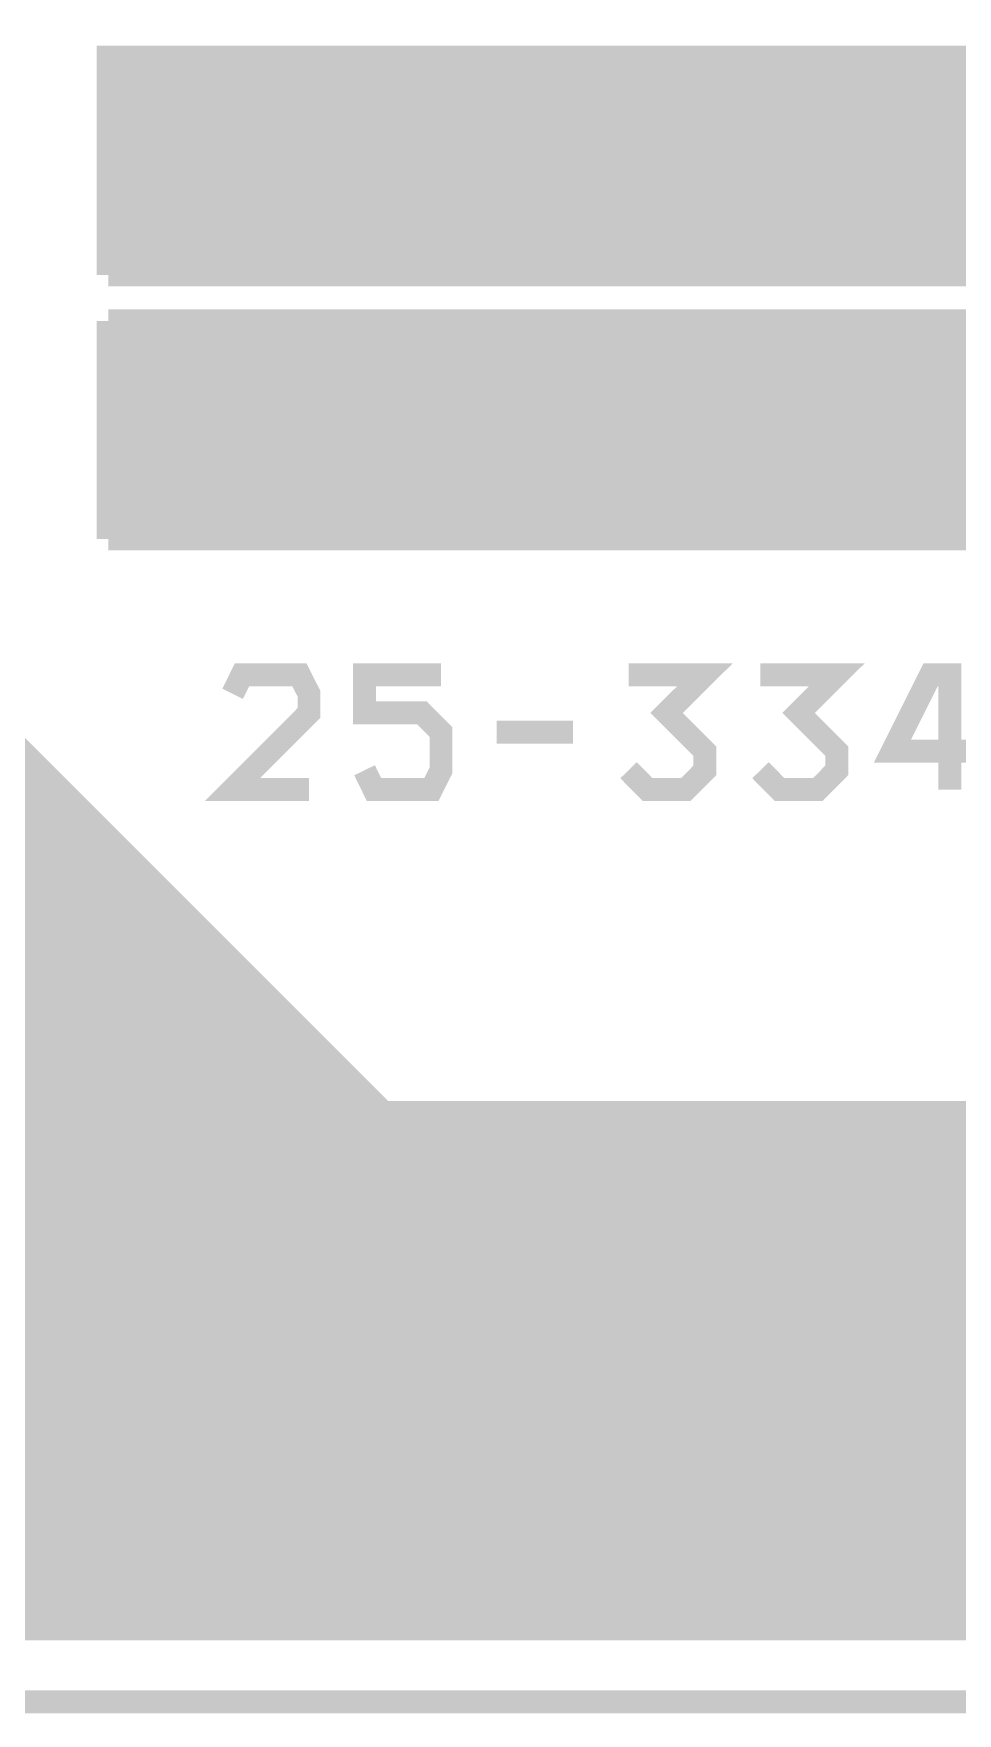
# Model space of a CAD drawing. Extents: x -18 to 155, y -91 to 215.
# Drawn here: x 110.81 to 121.03, y -5.13 to 13.47 of the extents above; entities that cross this region are included whole.
import ezdxf

# ---------------------------------------------------------------- set-up
doc = ezdxf.new("R2010")
doc.units = 0
doc.header["$MEASUREMENT"] = 0
for name, color, linetype in [('25-334-0_BOT', 7, 'CONTINUOUS'), ('25-334-0_DRD', 7, 'CONTINUOUS'), ('25-334-0_DRL', 2, 'CONTINUOUS'), ('25-334-0_IN1', 4, 'CONTINUOUS'), ('25-334-0_SST', 12, 'CONTINUOUS'), ('25-334-0_TOP', 11, 'CONTINUOUS')]:
    doc.layers.add(name, color=color, linetype=linetype)

msp = doc.modelspace()

# ---------------------------------------------------------------- linework, layer by layer
at = {"layer": '25-334-0_BOT', "const_width": 0.254}
for points in [[(109.22, 6.985), (114.681, 1.524)], [(110.7186, 5.4864), (110.7186, -4.191)], [(110.7948, 5.4102), (90.7542, 5.4102)], [(111.0234, 5.1816), (90.5256, 5.1816)], [(110.9472, 5.2578), (110.9472, -4.191)], [(111.252, 4.953), (90.297, 4.953)], [(111.1758, 5.0292), (111.1758, -4.191)], [(111.4806, 4.7244), (90.0684, 4.7244)], [(111.4044, 4.8006), (111.4044, -4.191)], [(111.633, 4.572), (111.633, -4.191)], [(111.7092, 4.4958), (104.05364, 4.4958)], [(111.8616, 4.3434), (111.8616, -4.191)], [(111.9378, 4.2672), (104.42702, 4.2672)], [(112.1664, 4.0386), (104.64546, 4.0386)], [(112.0902, 4.1148), (112.0902, -4.191)], [(112.395, 3.81), (104.78516, 3.81)], [(112.3188, 3.8862), (112.3188, -4.191)], [(112.5474, 3.6576), (112.5474, -4.191)], [(112.6236, 3.5814), (104.8766, 3.5814)], [(112.776, 3.429), (112.776, -4.191)], [(112.8522, 3.3528), (104.92232, 3.3528)], [(113.0808, 3.1242), (104.93248, 3.1242)], [(113.0046, 3.2004), (113.0046, -4.191)], [(113.3094, 2.8956), (104.90708, 2.8956)], [(113.2332, 2.9718), (113.2332, -4.191)], [(113.538, 2.667), (104.84104, 2.667)], [(113.4618, 2.7432), (113.4618, -4.191)], [(113.6904, 2.5146), (113.6904, -4.191)], [(113.7666, 2.4384), (104.72928, 2.4384)], [(113.9952, 2.2098), (104.5591, 2.2098)], [(113.919, 2.286), (113.919, -4.191)], [(114.2238, 1.9812), (104.2924, 1.9812)], [(114.1476, 2.0574), (114.1476, -4.191)], [(114.4524, 1.7526), (103.65232, 1.7526)], [(114.3762, 1.8288), (114.3762, -4.191)], [(114.6048, 1.6002), (114.6048, -4.191)], [(129.794, 1.524), (129.794, -4.191), (85.09, -4.191)], [(114.681, 1.524), (86.868, 1.524)], [(129.794, 1.524), (114.681, 1.524)], [(114.8334, 1.524), (114.8334, -4.191)], [(115.062, 1.524), (115.062, -4.191)], [(115.2906, 1.524), (115.2906, -4.191)], [(115.5192, 1.524), (115.5192, -4.191)], [(115.7478, 1.524), (115.7478, -4.191)], [(115.9764, 1.524), (115.9764, -4.191)], [(116.205, 1.524), (116.205, -4.191)], [(116.4336, 1.524), (116.4336, -4.191)], [(116.6622, 1.524), (116.6622, -4.191)], [(116.8908, 1.524), (116.8908, -4.191)], [(117.1194, 1.524), (117.1194, -4.191)], [(117.348, 1.524), (117.348, -4.191)], [(117.5766, 1.524), (117.5766, -4.191)], [(117.8052, 1.524), (117.8052, -4.191)], [(118.0338, 1.524), (118.0338, -4.191)], [(118.2624, 1.524), (118.2624, -4.191)], [(118.491, 1.524), (118.491, -4.191)], [(118.7196, 1.524), (118.7196, -4.191)], [(118.9482, 1.524), (118.9482, -4.191)], [(119.1768, 1.524), (119.1768, -4.191)], [(119.4054, 1.524), (119.4054, -4.191)], [(119.634, 1.524), (119.634, -4.191)], [(119.8626, 1.524), (119.8626, -4.191)], [(120.0912, 1.524), (120.0912, -4.191)], [(120.3198, 1.524), (120.3198, -4.191)], [(120.5484, 1.524), (120.5484, -4.191)], [(120.777, 1.524), (120.777, -4.191)], [(121.0056, 1.524), (121.0056, -4.191)], [(129.794, 1.2954), (86.6394, 1.2954)], [(129.794, 1.0668), (86.4108, 1.0668)], [(129.794, 0.8382), (86.1822, 0.8382)], [(129.794, 0.6096), (85.9536, 0.6096)], [(129.794, 0.381), (85.725, 0.381)], [(129.794, 0.1524), (85.4964, 0.1524)], [(129.794, -0.0762), (85.2678, -0.0762)], [(129.794, -0.3048), (85.0392, -0.3048)], [(129.794, -0.5334), (84.8106, -0.5334)], [(129.794, -0.762), (84.582, -0.762)], [(129.794, -0.9906), (84.3534, -0.9906)], [(129.794, -1.2192), (84.201, -1.2192)], [(129.794, -1.4478), (98.4631, -1.4478)], [(129.794, -1.6764), (98.76536, -1.6764)], [(129.794, -1.905), (98.87712, -1.905)], [(129.794, -2.1336), (98.89998, -2.1336)], [(129.794, -2.3622), (98.84156, -2.3622)], [(129.794, -2.5908), (98.67392, -2.5908)], [(129.794, -2.8194), (84.201, -2.8194)], [(129.794, -3.048), (84.201, -3.048)], [(129.794, -3.2766), (84.201, -3.2766)], [(129.794, -3.5052), (84.201, -3.5052)], [(129.794, -3.7338), (84.201, -3.7338)], [(129.794, -3.9624), (84.201, -3.9624)]]:
    msp.add_lwpolyline(points, dxfattribs=at)
at = {"layer": '25-334-0_DRD', "const_width": 0.254}
msp.add_lwpolyline([(-15.99946, -4.99872), (155.00096, -4.99872), (155.00096, 215.00084), (-4.99872, 215.00084), (-4.99872, 189.35954), (-15.99946, 189.35954), (-15.99946, -4.99872)], dxfattribs=at)
at = {"layer": '25-334-0_DRL', "const_width": 0.254}
msp.add_lwpolyline([(-15.99946, -4.99872), (155.00096, -4.99872), (155.00096, 215.00084), (-4.99872, 215.00084), (-4.99872, 189.35954), (-15.99946, 189.35954), (-15.99946, -4.99872)], dxfattribs=at)
at = {"layer": '25-334-0_IN1'}
for points, const_width in [([(85.3186, -1.9558), (85.3694, -1.905), (89.916, -1.905), (90.678, -1.143), (98.298, -1.143), (98.806, -1.651), (103.124, -1.651), (104.775, -3.302), (130.175, -3.302), (138.176, 4.699), (138.938, 4.699), (152.146, 17.907), (152.146, 111.76), (149.86, 114.046), (149.86, 115.824)], 0.2032), ([(151.384, 114.3), (153.162, 112.522), (153.162, 17.526), (131.826, -3.81), (104.648, -3.81), (102.9208, -2.0828), (98.2218, -2.0828)], 0.2032), ([(109.22, 6.985), (114.681, 1.524)], 0.254), ([(110.7186, 5.4864), (110.7186, -2.8702)], 0.254), ([(110.7948, 5.4102), (90.7542, 5.4102)], 0.254), ([(111.0234, 5.1816), (90.5256, 5.1816)], 0.254), ([(110.9472, 5.2578), (110.9472, -2.8702)], 0.254), ([(111.252, 4.953), (90.297, 4.953)], 0.254), ([(111.1758, 5.0292), (111.1758, -2.8702)], 0.254), ([(111.4806, 4.7244), (90.0684, 4.7244)], 0.254), ([(111.4044, 4.8006), (111.4044, -2.8702)], 0.254), ([(111.633, 4.572), (111.633, -2.8702)], 0.254), ([(111.7092, 4.4958), (104.05364, 4.4958)], 0.254), ([(111.8616, 4.3434), (111.8616, -2.8702)], 0.254), ([(111.9378, 4.2672), (104.42702, 4.2672)], 0.254), ([(112.1664, 4.0386), (104.64546, 4.0386)], 0.254), ([(112.0902, 4.1148), (112.0902, -2.8702)], 0.254), ([(112.395, 3.81), (104.78516, 3.81)], 0.254), ([(112.3188, 3.8862), (112.3188, -2.8702)], 0.254), ([(112.5474, 3.6576), (112.5474, -2.8702)], 0.254), ([(112.6236, 3.5814), (104.8766, 3.5814)], 0.254), ([(112.776, 3.429), (112.776, -2.8702)], 0.254), ([(112.8522, 3.3528), (104.92232, 3.3528)], 0.254), ([(113.0808, 3.1242), (104.93248, 3.1242)], 0.254), ([(113.0046, 3.2004), (113.0046, -2.8702)], 0.254), ([(113.3094, 2.8956), (104.90708, 2.8956)], 0.254), ([(113.2332, 2.9718), (113.2332, -2.8702)], 0.254), ([(113.538, 2.667), (104.84104, 2.667)], 0.254), ([(113.4618, 2.7432), (113.4618, -2.8702)], 0.254), ([(113.6904, 2.5146), (113.6904, -2.8702)], 0.254), ([(113.7666, 2.4384), (104.72928, 2.4384)], 0.254), ([(113.9952, 2.2098), (104.5591, 2.2098)], 0.254), ([(113.919, 2.286), (113.919, -2.8702)], 0.254), ([(114.2238, 1.9812), (104.2924, 1.9812)], 0.254), ([(114.1476, 2.0574), (114.1476, -2.8702)], 0.254), ([(114.4524, 1.7526), (103.65232, 1.7526)], 0.254), ([(114.3762, 1.8288), (114.3762, -2.8702)], 0.254), ([(114.6048, 1.6002), (114.6048, -2.8702)], 0.254), ([(114.681, 1.524), (86.868, 1.524)], 0.254), ([(129.794, 1.524), (114.681, 1.524)], 0.254), ([(114.8334, 1.524), (114.8334, -2.8702)], 0.254), ([(115.062, 1.524), (115.062, -2.8702)], 0.254), ([(115.2906, 1.524), (115.2906, -2.8702)], 0.254), ([(115.5192, 1.524), (115.5192, -2.8702)], 0.254), ([(115.7478, 1.524), (115.7478, -2.8702)], 0.254), ([(115.9764, 1.524), (115.9764, -2.8702)], 0.254), ([(116.205, 1.524), (116.205, -2.8702)], 0.254), ([(116.4336, 1.524), (116.4336, -2.8702)], 0.254), ([(116.6622, 1.524), (116.6622, -2.8702)], 0.254), ([(116.8908, 1.524), (116.8908, -2.8702)], 0.254), ([(117.1194, 1.524), (117.1194, -2.8702)], 0.254), ([(117.348, 1.524), (117.348, -2.8702)], 0.254), ([(117.5766, 1.524), (117.5766, -2.8702)], 0.254), ([(117.8052, 1.524), (117.8052, -2.8702)], 0.254), ([(118.0338, 1.524), (118.0338, -2.8702)], 0.254), ([(118.2624, 1.524), (118.2624, -2.8702)], 0.254), ([(118.491, 1.524), (118.491, -2.8702)], 0.254), ([(118.7196, 1.524), (118.7196, -2.8702)], 0.254), ([(118.9482, 1.524), (118.9482, -2.8702)], 0.254), ([(119.1768, 1.524), (119.1768, -2.8702)], 0.254), ([(119.4054, 1.524), (119.4054, -2.8702)], 0.254), ([(119.634, 1.524), (119.634, -2.8702)], 0.254), ([(119.8626, 1.524), (119.8626, -2.8702)], 0.254), ([(120.0912, 1.524), (120.0912, -2.8702)], 0.254), ([(120.3198, 1.524), (120.3198, -2.8702)], 0.254), ([(120.5484, 1.524), (120.5484, -2.8702)], 0.254), ([(120.777, 1.524), (120.777, -2.8702)], 0.254), ([(121.0056, 1.524), (121.0056, -2.8702)], 0.254), ([(129.794, 1.2954), (86.6394, 1.2954)], 0.254), ([(129.794, 1.0668), (86.4108, 1.0668)], 0.254), ([(129.794, 0.8382), (86.1822, 0.8382)], 0.254), ([(129.794, 0.6096), (85.9536, 0.6096)], 0.254), ([(129.794, 0.381), (85.725, 0.381)], 0.254), ([(129.794, 0.1524), (85.4964, 0.1524)], 0.254), ([(129.794, -0.0762), (85.2678, -0.0762)], 0.254), ([(129.794, -0.3048), (85.0392, -0.3048)], 0.254), ([(129.794, -0.5334), (84.8106, -0.5334)], 0.254), ([(129.794, -0.762), (98.5012, -0.762)], 0.254), ([(129.794, -0.9906), (98.7552, -0.9906)], 0.254), ([(129.794, -1.2192), (98.9838, -1.2192)], 0.254), ([(129.794, -1.4478), (103.5304, -1.4478)], 0.254), ([(129.794, -1.6764), (103.759, -1.6764)], 0.254), ([(129.794, -1.905), (103.9876, -1.905)], 0.254), ([(129.794, -2.1336), (104.2162, -2.1336)], 0.254), ([(129.794, -2.3622), (104.4448, -2.3622)], 0.254), ([(129.794, -2.5908), (104.6734, -2.5908)], 0.254), ([(129.794, -2.8194), (104.902, -2.8194)], 0.254), ([(129.794, -2.8702), (104.9528, -2.8702)], 0.254)]:
    msp.add_lwpolyline(points, dxfattribs=dict(at, const_width=const_width))
at = {"layer": '25-334-0_SST', "const_width": 0.254}
for points in [[(126.492, 13.208), (111.633, 13.208), (111.633, 10.795)], [(126.492, 13.1826), (111.633, 13.1826)], [(111.7346, 13.208), (111.7346, 10.795)], [(111.9632, 13.208), (111.9632, 10.795)], [(112.1918, 13.208), (112.1918, 10.795)], [(112.4204, 13.208), (112.4204, 10.795)], [(112.649, 13.208), (112.649, 10.795)], [(112.8776, 13.208), (112.8776, 10.795)], [(113.1062, 13.208), (113.1062, 10.795)], [(113.3348, 13.208), (113.3348, 10.795)], [(113.5634, 13.208), (113.5634, 10.795)], [(113.792, 13.208), (113.792, 10.795)], [(114.0206, 13.208), (114.0206, 10.795)], [(114.2492, 13.208), (114.2492, 10.795)], [(114.4778, 13.208), (114.4778, 10.795)], [(114.7064, 13.208), (114.7064, 10.795)], [(114.935, 13.208), (114.935, 10.795)], [(115.1636, 13.208), (115.1636, 10.795)], [(115.3922, 13.208), (115.3922, 10.795)], [(115.6208, 13.208), (115.6208, 10.795)], [(115.8494, 13.208), (115.8494, 10.795)], [(116.078, 13.208), (116.078, 10.795)], [(116.3066, 13.208), (116.3066, 10.795)], [(116.5352, 13.208), (116.5352, 10.795)], [(116.7638, 13.208), (116.7638, 10.795)], [(116.9924, 13.208), (116.9924, 10.795)], [(117.221, 13.208), (117.221, 10.795)], [(117.4496, 13.208), (117.4496, 10.795)], [(117.6782, 13.208), (117.6782, 10.795)], [(117.9068, 13.208), (117.9068, 10.795)], [(118.1354, 13.208), (118.1354, 10.795)], [(118.364, 13.208), (118.364, 10.795)], [(118.5926, 13.208), (118.5926, 10.795)], [(118.8212, 13.208), (118.8212, 10.795)], [(119.0498, 13.208), (119.0498, 10.795)], [(119.2784, 13.208), (119.2784, 10.795)], [(119.507, 13.208), (119.507, 10.795)], [(119.7356, 13.208), (119.7356, 10.795)], [(119.9642, 13.208), (119.9642, 10.795)], [(120.1928, 13.208), (120.1928, 10.795)], [(120.4214, 13.208), (120.4214, 10.795)], [(120.65, 13.208), (120.65, 10.795)], [(120.8786, 13.208), (120.8786, 10.795)], [(121.1072, 13.208), (121.1072, 10.795)], [(126.492, 12.954), (111.633, 12.954)], [(126.492, 12.7254), (111.633, 12.7254)], [(126.492, 12.4968), (111.633, 12.4968)], [(126.492, 12.2682), (111.633, 12.2682)], [(126.492, 12.0396), (111.633, 12.0396)], [(126.492, 11.811), (111.633, 11.811)], [(126.492, 11.5824), (111.633, 11.5824)], [(126.492, 11.3538), (111.633, 11.3538)], [(126.492, 11.1252), (111.633, 11.1252)], [(126.492, 10.8966), (111.633, 10.8966)], [(126.492, 10.795), (111.633, 10.795)], [(111.633, 10.287), (111.633, 7.874)], [(126.492, 10.287), (111.633, 10.287)], [(126.492, 10.287), (126.492, 7.874), (111.633, 7.874)], [(111.7346, 10.287), (111.7346, 7.874)], [(111.9632, 10.287), (111.9632, 7.874)], [(112.1918, 10.287), (112.1918, 7.874)], [(112.4204, 10.287), (112.4204, 7.874)], [(112.649, 10.287), (112.649, 7.874)], [(112.8776, 10.287), (112.8776, 7.874)], [(113.1062, 10.287), (113.1062, 7.874)], [(113.3348, 10.287), (113.3348, 7.874)], [(113.5634, 10.287), (113.5634, 7.874)], [(113.792, 10.287), (113.792, 7.874)], [(114.0206, 10.287), (114.0206, 7.874)], [(114.2492, 10.287), (114.2492, 7.874)], [(114.4778, 10.287), (114.4778, 7.874)], [(114.7064, 10.287), (114.7064, 7.874)], [(114.935, 10.287), (114.935, 7.874)], [(115.1636, 10.287), (115.1636, 7.874)], [(115.3922, 10.287), (115.3922, 7.874)], [(115.6208, 10.287), (115.6208, 7.874)], [(115.8494, 10.287), (115.8494, 7.874)], [(116.078, 10.287), (116.078, 7.874)], [(116.3066, 10.287), (116.3066, 7.874)], [(116.5352, 10.287), (116.5352, 7.874)], [(116.7638, 10.287), (116.7638, 7.874)], [(116.9924, 10.287), (116.9924, 7.874)], [(117.221, 10.287), (117.221, 7.874)], [(117.4496, 10.287), (117.4496, 7.874)], [(117.6782, 10.287), (117.6782, 7.874)], [(117.9068, 10.287), (117.9068, 7.874)], [(118.1354, 10.287), (118.1354, 7.874)], [(118.364, 10.287), (118.364, 7.874)], [(118.5926, 10.287), (118.5926, 7.874)], [(118.8212, 10.287), (118.8212, 7.874)], [(119.0498, 10.287), (119.0498, 7.874)], [(119.2784, 10.287), (119.2784, 7.874)], [(119.507, 10.287), (119.507, 7.874)], [(119.7356, 10.287), (119.7356, 7.874)], [(119.9642, 10.287), (119.9642, 7.874)], [(120.1928, 10.287), (120.1928, 7.874)], [(120.4214, 10.287), (120.4214, 7.874)], [(120.65, 10.287), (120.65, 7.874)], [(120.8786, 10.287), (120.8786, 7.874)], [(121.1072, 10.287), (121.1072, 7.874)], [(126.492, 10.2616), (111.633, 10.2616)], [(126.492, 10.033), (111.633, 10.033)], [(126.492, 9.8044), (111.633, 9.8044)], [(126.492, 9.5758), (111.633, 9.5758)], [(126.492, 9.3472), (111.633, 9.3472)], [(126.492, 9.1186), (111.633, 9.1186)], [(126.492, 8.89), (111.633, 8.89)], [(126.492, 8.6614), (111.633, 8.6614)], [(126.492, 8.4328), (111.633, 8.4328)], [(126.492, 8.2042), (111.633, 8.2042)], [(126.492, 7.9756), (111.633, 7.9756)], [(113.8555, 5.10032), (113.00968, 5.10032), (113.8555, 5.94868), (113.8555, 6.1595), (113.74882, 6.37032), (113.11382, 6.37032), (113.00968, 6.1595)], [(114.47018, 5.31368), (114.57432, 5.10032), (115.20932, 5.10032), (115.316, 5.31368), (115.316, 5.73532), (115.10518, 5.94868), (114.47018, 5.94868), (114.47018, 6.37032), (115.316, 6.37032)], [(117.39118, 5.31368), (117.602, 5.10032), (118.02618, 5.10032), (118.237, 5.31368), (118.237, 5.5245), (117.81282, 5.94868), (118.237, 6.37032), (117.39118, 6.37032)], [(118.85168, 5.31368), (119.0625, 5.10032), (119.48668, 5.10032), (119.6975, 5.31368), (119.6975, 5.5245), (119.27332, 5.94868), (119.6975, 6.37032), (118.85168, 6.37032)], [(121.158, 5.5245), (120.31218, 5.5245), (120.73382, 6.37032), (120.94718, 6.37032), (120.94718, 5.10032)], [(116.7765, 5.73532), (115.93068, 5.73532)]]:
    msp.add_lwpolyline(points, dxfattribs=at)
at = {"layer": '25-334-0_TOP'}
for points, const_width in [([(87.63, 5.50926), (87.63, 7.112), (88.773, 8.255), (97.409, 8.255), (100.584, 5.08), (106.426, 5.08), (114.427, -2.921), (132.969, -2.921), (148.844, 12.954), (153.924, 12.954)], 0.635), ([(113.8555, 5.10032), (113.00968, 5.10032), (113.8555, 5.94868), (113.8555, 6.1595), (113.74882, 6.37032), (113.11382, 6.37032), (113.00968, 6.1595)], 0.254), ([(114.47018, 5.31368), (114.57432, 5.10032), (115.20932, 5.10032), (115.316, 5.31368), (115.316, 5.73532), (115.10518, 5.94868), (114.47018, 5.94868), (114.47018, 6.37032), (115.316, 6.37032)], 0.254), ([(117.39118, 5.31368), (117.602, 5.10032), (118.02618, 5.10032), (118.237, 5.31368), (118.237, 5.5245), (117.81282, 5.94868), (118.237, 6.37032), (117.39118, 6.37032)], 0.254), ([(118.85168, 5.31368), (119.0625, 5.10032), (119.48668, 5.10032), (119.6975, 5.31368), (119.6975, 5.5245), (119.27332, 5.94868), (119.6975, 6.37032), (118.85168, 6.37032)], 0.254), ([(121.158, 5.5245), (120.31218, 5.5245), (120.73382, 6.37032), (120.94718, 6.37032), (120.94718, 5.10032)], 0.254), ([(116.7765, 5.73532), (115.93068, 5.73532)], 0.254), ([(136.779, -3.81), (86.995, -3.81), (86.36, -3.175), (86.36, 1.1938)], 0.635)]:
    msp.add_lwpolyline(points, dxfattribs=dict(at, const_width=const_width))

doc.saveas('drawing.dxf')
